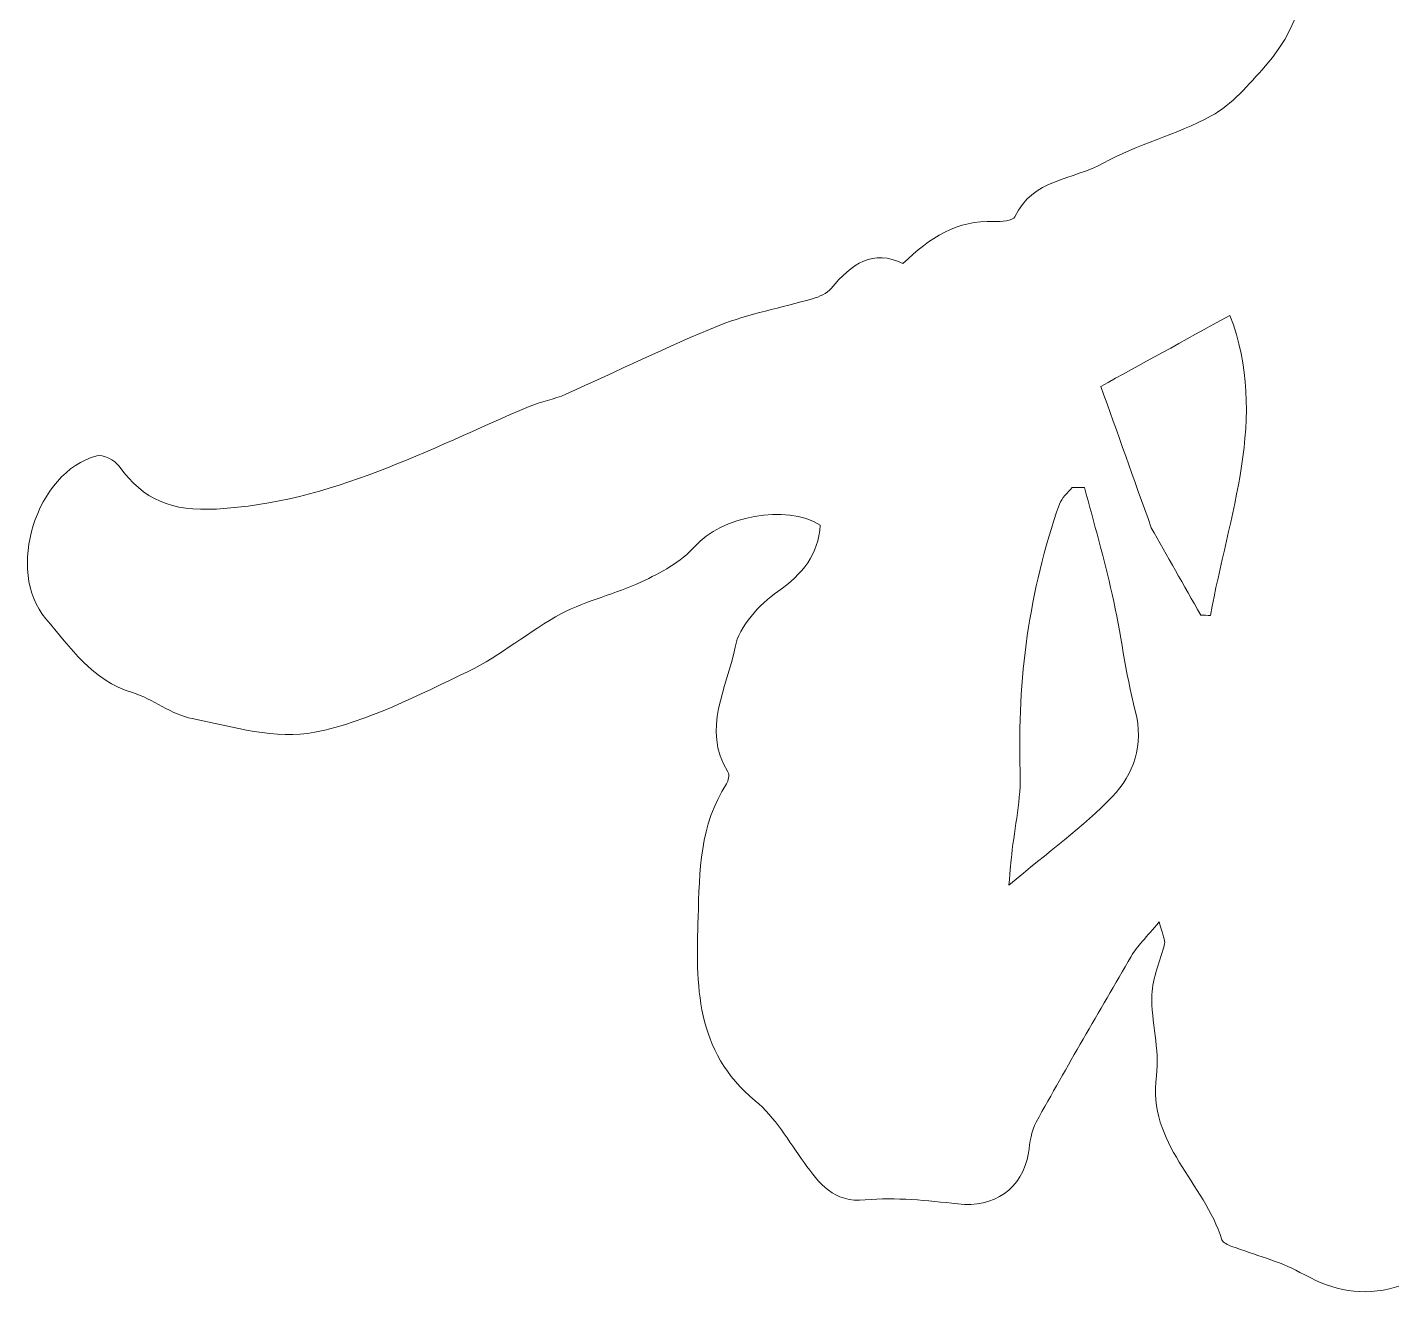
# Model space of a CAD drawing. Header units: inches. Extents: x -3272461 to -2504170, y 403793 to 1071042.
# Drawn here: x -2706369 to -2706081.8, y 893332.8 to 893598.9 of the extents above; entities that cross this region are included whole.
import ezdxf

# ---------------------------------------------------------------- set-up
doc = ezdxf.new("R2010")
doc.units = ezdxf.units.IN
doc.header["$LTSCALE"] = 1000
doc.header["$MEASUREMENT"] = 0
doc.layers.get('0').update_dxf_attribs({"lineweight": 18})

msp = doc.modelspace()

# ---------------------------------------------------------------- linework, layer by layer
for points in [[(-2706108.45, 893590.69), (-2706099.77, 893600.38), (-2706098.87, 893612.09), (-2706098.81, 893624.54)], [(-2706119.82, 893580.22), (-2706115.43, 893582.61), (-2706111.9, 893586.85), (-2706108.45, 893590.69)], [(-2706142.56, 893570.28), (-2706135.39, 893574.3), (-2706127.08, 893576.26), (-2706119.82, 893580.22)], [(-2706161.16, 893558.99), (-2706157.44, 893566.96), (-2706148.82, 893566.79), (-2706142.56, 893570.28)], [(-2706184.7, 893549.17), (-2706179.01, 893554.64), (-2706173.28, 893558.35), (-2706165.53, 893558)], [(-2706165.53, 893558), (-2706164.03, 893557.92), (-2706161.53, 893558.15), (-2706161.16, 893558.99)], [(-2706199.79, 893543.94), (-2706195.59, 893549.09), (-2706190.88, 893552.27), (-2706184.7, 893549.17)], [(-2706203.75, 893541.77), (-2706202.31, 893542.15), (-2706200.69, 893542.86), (-2706199.79, 893543.94)], [(-2706223.39, 893536.13), (-2706217.1, 893538.64), (-2706210.28, 893539.83), (-2706203.75, 893541.77)], [(-2706115.88, 893538.24), (-2706125.68, 893532.85), (-2706134.83, 893527.81), (-2706143.05, 893523.31)], [(-2706119.97, 893475.1), (-2706116.22, 893496.14), (-2706107.63, 893516.83), (-2706115.88, 893538.24)], [(-2706255.66, 893521.66), (-2706244.88, 893526.48), (-2706234.31, 893531.73), (-2706223.39, 893536.13)], [(-2706143.05, 893523.31), (-2706139.52, 893513.47), (-2706136.14, 893503.96), (-2706132.42, 893493.54)], [(-2706263.37, 893519.07), (-2706260.88, 893520.11), (-2706258.14, 893520.58), (-2706255.66, 893521.66)], [(-2706329.2, 893497.5), (-2706305.08, 893498.79), (-2706284.69, 893510.07), (-2706263.37, 893519.07)], [(-2706354.41, 893508.72), (-2706353.08, 893509.04), (-2706350.58, 893507.75), (-2706349.65, 893506.5)], [(-2706365.11, 893474.42), (-2706373.72, 893484.49), (-2706367.14, 893505.25), (-2706354.41, 893508.72)], [(-2706349.65, 893506.5), (-2706344.53, 893499.35), (-2706338.63, 893496.98), (-2706329.2, 893497.5)], [(-2706149.08, 893502.04), (-2706149.99, 893500.86), (-2706151.3, 893499.82), (-2706151.77, 893498.51)], [(-2706146.48, 893502.06), (-2706147.34, 893502.06), (-2706148.2, 893502.04), (-2706149.08, 893502.04)], [(-2706140.66, 893479.58), (-2706142.34, 893487.12), (-2706144.5, 893494.57), (-2706146.48, 893502.06)], [(-2706151.77, 893498.51), (-2706158.1, 893480.34), (-2706160.69, 893461.63), (-2706160.02, 893442.35)], [(-2706202.12, 893494.1), (-2706209.31, 893498.75), (-2706223, 893495.86), (-2706228.53, 893489.62)], [(-2706211.01, 893480.16), (-2706205.82, 893483.85), (-2706202.48, 893487.81), (-2706202.12, 893494.1)], [(-2706132.42, 893493.54), (-2706129.19, 893487.79), (-2706125.57, 893481.46), (-2706122, 893475.15)], [(-2706228.53, 893489.62), (-2706231.38, 893486.34), (-2706235.7, 893484.06), (-2706239.75, 893482.17)], [(-2706239.75, 893482.17), (-2706245.2, 893479.58), (-2706251.27, 893478.29), (-2706256.57, 893475.49)], [(-2706220.03, 893468.43), (-2706219.19, 893472.82), (-2706214.93, 893477.39), (-2706211.01, 893480.16)], [(-2706135.8, 893454.99), (-2706137.86, 893463.07), (-2706138.83, 893471.44), (-2706140.66, 893479.58)], [(-2706346.9, 893458.87), (-2706355.38, 893461.41), (-2706359.92, 893468.34), (-2706365.11, 893474.42)], [(-2706256.57, 893475.49), (-2706263.37, 893471.87), (-2706269.32, 893466.6), (-2706276.23, 893463.3)], [(-2706122, 893475.15), (-2706121.33, 893475.13), (-2706120.66, 893475.13), (-2706119.97, 893475.1)], [(-2706221.54, 893442.16), (-2706227.18, 893451.25), (-2706221.64, 893459.9), (-2706220.03, 893468.43)], [(-2706276.23, 893463.3), (-2706286.67, 893458.31), (-2706297.31, 893452.8), (-2706308.48, 893450.51)], [(-2706334.3, 893453.38), (-2706338.67, 893454.26), (-2706342.55, 893457.53), (-2706346.9, 893458.87)], [(-2706140.62, 893436.97), (-2706136.14, 893441.67), (-2706133.92, 893447.82), (-2706135.8, 893454.99)], [(-2706308.48, 893450.51), (-2706316.6, 893448.88), (-2706325.77, 893451.68), (-2706334.3, 893453.38)], [(-2706221.82, 893439.66), (-2706221.41, 893440.31), (-2706221.19, 893441.6), (-2706221.54, 893442.16)], [(-2706160.02, 893442.35), (-2706159.83, 893436.52), (-2706161.16, 893430.62), (-2706161.81, 893424.76)], [(-2706227.82, 893411.59), (-2706227.5, 893421.21), (-2706227.5, 893431.05), (-2706221.82, 893439.66)], [(-2706162.41, 893418.32), (-2706154.1, 893425.32), (-2706146.76, 893430.58), (-2706140.62, 893436.97)], [(-2706161.81, 893424.76), (-2706161.94, 893423.32), (-2706162.09, 893421.88), (-2706162.41, 893418.32)], [(-2706215.79, 893372.96), (-2706228.49, 893383.34), (-2706228.28, 893397.46), (-2706227.82, 893411.59)], [(-2706130.74, 893410.59), (-2706133.45, 893407.37), (-2706135.39, 893405.51), (-2706136.68, 893403.32)], [(-2706129.64, 893405.99), (-2706129.45, 893406.76), (-2706129.98, 893407.67), (-2706130.74, 893410.59)], [(-2706132.31, 893395.26), (-2706132.2, 893398.86), (-2706130.48, 893402.39), (-2706129.64, 893405.99)], [(-2706136.68, 893403.32), (-2706143.46, 893391.78), (-2706150.14, 893380.15), (-2706156.66, 893368.48)], [(-2706131.36, 893378.23), (-2706130.63, 893383.77), (-2706132.46, 893389.58), (-2706132.31, 893395.26)], [(-2706117.58, 893343.72), (-2706121.22, 893355.58), (-2706133.28, 893363.91), (-2706131.36, 893378.23)], [(-2706205.5, 893359.97), (-2706208.77, 893364.43), (-2706211.59, 893369.51), (-2706215.79, 893372.96)], [(-2706156.66, 893368.48), (-2706157.72, 893366.58), (-2706157.93, 893364.17), (-2706158.3, 893361.98)], [(-2706192.62, 893352.09), (-2706199.38, 893351.47), (-2706202.27, 893355.54), (-2706205.5, 893359.97)], [(-2706158.3, 893361.98), (-2706159.53, 893354.4), (-2706165.55, 893350.31), (-2706173.18, 893351.25)], [(-2706068.01, 893354.66), (-2706062.83, 893347.46), (-2706071.93, 893335.79), (-2706082.27, 893333.4)], [(-2706173.18, 893351.25), (-2706179.59, 893351.99), (-2706186.18, 893352.67), (-2706192.62, 893352.09)], [(-2706115.49, 893342.32), (-2706116.27, 893342.64), (-2706117.39, 893343.09), (-2706117.58, 893343.72)], [(-2706101.13, 893336.83), (-2706105.57, 893339.28), (-2706110.67, 893340.49), (-2706115.49, 893342.32)], [(-2706082.27, 893333.4), (-2706089.48, 893331.75), (-2706095.08, 893333.53), (-2706101.13, 893336.83)]]:
    msp.add_open_spline(points, degree=3)

doc.saveas('drawing.dxf')
